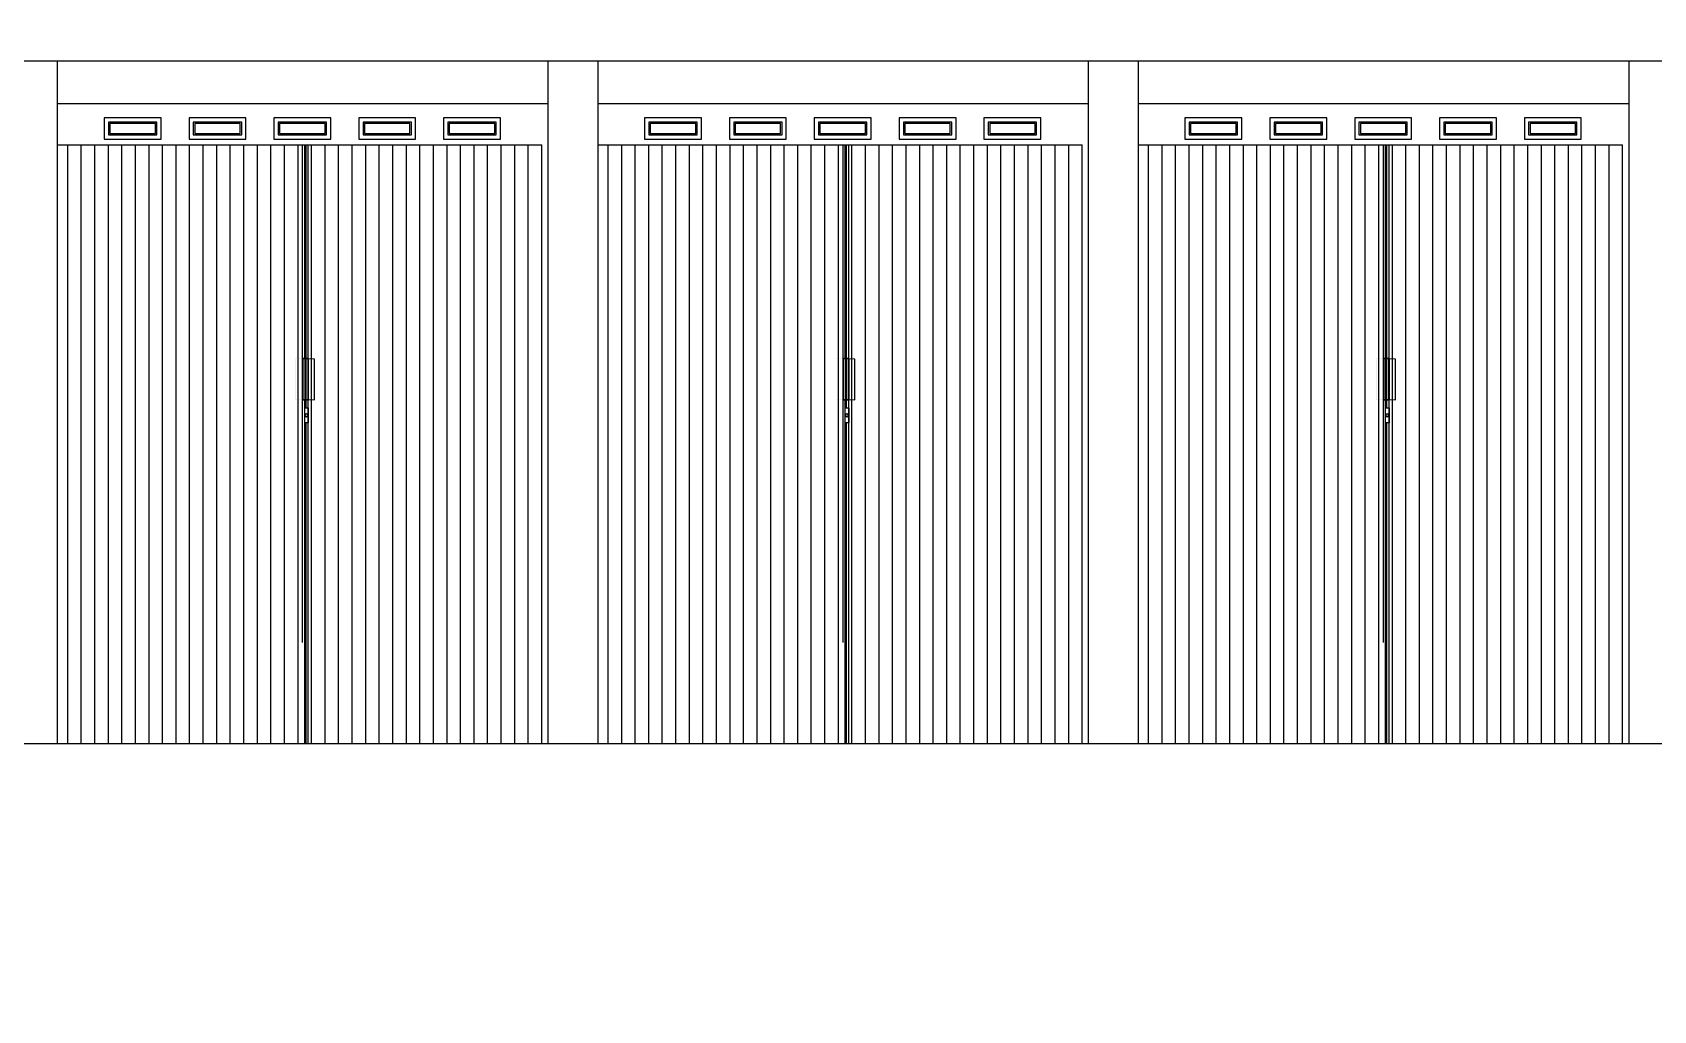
# Model space of a CAD drawing. Header units: centimetres. Extents: x -377343 to 693706, y 194584 to 813780.
# Drawn here: x 175163 to 176303, y 499170 to 499858 of the extents above; entities that cross this region are included whole.
import ezdxf

# ---------------------------------------------------------------- set-up
doc = ezdxf.new("R2010")
doc.units = ezdxf.units.CM
doc.layers.add('Layer1', color=7, linetype='Continuous')
doc.layers.add('PIPA', color=11, linetype='Continuous')

msp = doc.modelspace()

# ---------------------------------------------------------------- hatches: boundary and pattern name
at = {"layer": 'Layer1', "true_color": 0x636466}
h = msp.add_hatch(dxfattribs=at)
h.set_pattern_fill('ANSI31', color=251, scale=3, angle=45)
h.set_pattern_definition([(90, (163967.681, 496347.978), (-9.525, 0), [])])
h.paths.add_polyline_path([(175353.289, 499778.611), (175180.789, 499778.611), (175180.789, 499357.611), (175353.289, 499357.611)])
h.paths.add_polyline_path([(175525.789, 499778.611), (175357.289, 499778.611), (175357.289, 499357.611), (175525.789, 499357.611)])
h = msp.add_hatch(dxfattribs=at)
h.set_pattern_fill('ANSI31', color=251, scale=3, angle=45)
h.set_pattern_definition([(90, (164347.681, 496347.978), (-9.525, 0), [])])
h.paths.add_polyline_path([(175733.289, 499778.611), (175560.789, 499778.611), (175560.789, 499357.611), (175733.289, 499357.611)])
h.paths.add_polyline_path([(175905.789, 499778.611), (175737.289, 499778.611), (175737.289, 499357.611), (175905.789, 499357.611)])
h = msp.add_hatch(dxfattribs=at)
h.set_pattern_fill('ANSI31', color=251, scale=3, angle=45)
h.set_pattern_definition([(90, (164727.681, 496347.978), (-9.525, 0), [])])
h.paths.add_polyline_path([(176113.289, 499778.611), (175940.789, 499778.611), (175940.789, 499357.611), (176113.289, 499357.611)])
h.paths.add_polyline_path([(176285.789, 499778.611), (176117.289, 499778.611), (176117.289, 499357.611), (176285.789, 499357.611)])
at = {"layer": 'Layer1'}
h = msp.add_hatch(color=256, dxfattribs=at)
h.dxf.hatch_style = 1
h.paths.add_polyline_path([(175355.289, 499628.389), (175348.252, 499628.389), (175348.252, 499599.295), (175355.289, 499599.295)])
h.paths.add_polyline_path([(175348.452, 499599.495), (175348.452, 499628.176), (175355.089, 499628.176), (175355.089, 499599.495)], flags=16)
h.paths.add_polyline_path([(175361.904, 499628.173), (175355.289, 499628.389), (175355.289, 499599.295), (175361.904, 499599.079)])
h.paths.add_polyline_path([(175355.489, 499599.495), (175355.489, 499628.189), (175361.704, 499627.973), (175361.704, 499599.279)], flags=16)
at = {"layer": 'Layer1', "true_color": 0x636466}
h = msp.add_hatch(color=251, dxfattribs=at)
h.dxf.hatch_style = 1
h.paths.add_polyline_path([(175355.289, 499628.389), (175353.289, 499628.389), (175353.289, 499599.295), (175355.289, 499599.295)])
h.paths.add_polyline_path([(175353.489, 499599.495), (175353.489, 499628.176), (175355.089, 499628.176), (175355.089, 499599.495)], flags=16)
h.paths.add_polyline_path([(175357.289, 499628.389), (175355.289, 499628.389), (175355.289, 499599.295), (175357.289, 499599.295)])
h.paths.add_polyline_path([(175355.489, 499599.495), (175355.489, 499628.189), (175357.089, 499628.189), (175357.089, 499599.495)], flags=16)
at = {"layer": 'Layer1'}
h = msp.add_hatch(color=256, dxfattribs=at)
h.dxf.hatch_style = 1
h.paths.add_polyline_path([(175735.289, 499628.389), (175728.252, 499628.389), (175728.252, 499599.295), (175735.289, 499599.295)])
h.paths.add_polyline_path([(175728.452, 499599.495), (175728.452, 499628.176), (175735.089, 499628.176), (175735.089, 499599.495)], flags=16)
h.paths.add_polyline_path([(175741.904, 499628.173), (175735.289, 499628.389), (175735.289, 499599.295), (175741.904, 499599.079)])
h.paths.add_polyline_path([(175735.489, 499599.495), (175735.489, 499628.189), (175741.704, 499627.973), (175741.704, 499599.279)], flags=16)
at = {"layer": 'Layer1', "true_color": 0x636466}
h = msp.add_hatch(color=251, dxfattribs=at)
h.dxf.hatch_style = 1
h.paths.add_polyline_path([(175735.289, 499628.389), (175733.289, 499628.389), (175733.289, 499599.295), (175735.289, 499599.295)])
h.paths.add_polyline_path([(175733.489, 499599.495), (175733.489, 499628.176), (175735.089, 499628.176), (175735.089, 499599.495)], flags=16)
h.paths.add_polyline_path([(175737.289, 499628.389), (175735.289, 499628.389), (175735.289, 499599.295), (175737.289, 499599.295)])
h.paths.add_polyline_path([(175735.489, 499599.495), (175735.489, 499628.189), (175737.089, 499628.189), (175737.089, 499599.495)], flags=16)
at = {"layer": 'Layer1'}
h = msp.add_hatch(color=256, dxfattribs=at)
h.dxf.hatch_style = 1
h.paths.add_polyline_path([(176115.289, 499628.389), (176108.252, 499628.389), (176108.252, 499599.295), (176115.289, 499599.295)])
h.paths.add_polyline_path([(176108.452, 499599.495), (176108.452, 499628.176), (176115.089, 499628.176), (176115.089, 499599.495)], flags=16)
h.paths.add_polyline_path([(176121.904, 499628.173), (176115.289, 499628.389), (176115.289, 499599.295), (176121.904, 499599.079)])
h.paths.add_polyline_path([(176115.489, 499599.495), (176115.489, 499628.189), (176121.704, 499627.973), (176121.704, 499599.279)], flags=16)
at = {"layer": 'Layer1', "true_color": 0x636466}
h = msp.add_hatch(color=251, dxfattribs=at)
h.dxf.hatch_style = 1
h.paths.add_polyline_path([(176115.289, 499628.389), (176113.289, 499628.389), (176113.289, 499599.295), (176115.289, 499599.295)])
h.paths.add_polyline_path([(176113.489, 499599.495), (176113.489, 499628.176), (176115.089, 499628.176), (176115.089, 499599.495)], flags=16)
h.paths.add_polyline_path([(176117.289, 499628.389), (176115.289, 499628.389), (176115.289, 499599.295), (176117.289, 499599.295)])
h.paths.add_polyline_path([(176115.489, 499599.495), (176115.489, 499628.189), (176117.089, 499628.189), (176117.089, 499599.495)], flags=16)

# ---------------------------------------------------------------- linework, layer by layer
at = {"layer": 'Layer1'}
for p, q in [((174765.789, 499837.611), (176700.789, 499837.611)), ((175180.789, 499837.611), (175180.789, 499357.611)), ((175525.789, 499837.611), (175525.789, 499357.611)), ((175560.789, 499837.611), (175560.789, 499357.611)), ((175905.789, 499837.611), (175905.789, 499357.611)), ((175940.789, 499837.611), (175940.789, 499357.611)), ((176285.789, 499837.611), (176285.789, 499357.611)), ((175180.789, 499807.611), (175525.789, 499807.611)), ((175180.789, 499807.611), (175525.789, 499807.611)), ((175560.789, 499807.611), (175905.789, 499807.611)), ((175560.789, 499807.611), (175905.789, 499807.611)), ((175940.789, 499807.611), (176285.789, 499807.611)), ((175940.789, 499807.611), (176285.789, 499807.611)), ((175180.789, 499778.611), (175521.506, 499778.611)), ((175353.289, 499428.611), (175353.289, 499778.611)), ((175354.789, 499628.389), (175354.789, 499778.611)), ((175355.789, 499628.389), (175355.789, 499778.611)), ((175357.289, 499357.611), (175357.289, 499778.611)), ((175560.789, 499778.611), (175901.506, 499778.611)), ((175733.289, 499428.611), (175733.289, 499778.611)), ((175734.789, 499628.389), (175734.789, 499778.611)), ((175735.789, 499628.389), (175735.789, 499778.611)), ((175737.289, 499357.611), (175737.289, 499778.611)), ((175940.789, 499778.611), (176281.506, 499778.611)), ((176113.289, 499428.611), (176113.289, 499778.611)), ((176114.789, 499628.389), (176114.789, 499778.611)), ((176115.789, 499628.389), (176115.789, 499778.611)), ((176117.289, 499357.611), (176117.289, 499778.611)), ((175355.289, 499628.389), (175355.289, 499628.389)), ((175355.289, 499628.389), (175355.289, 499599.295)), ((175355.289, 499628.389), (175355.289, 499628.389)), ((175355.289, 499628.389), (175355.289, 499599.295)), ((175735.289, 499628.389), (175735.289, 499628.389)), ((175735.289, 499628.389), (175735.289, 499599.295)), ((175735.289, 499628.389), (175735.289, 499628.389)), ((175735.289, 499628.389), (175735.289, 499599.295)), ((176115.289, 499628.389), (176115.289, 499628.389)), ((176115.289, 499628.389), (176115.289, 499599.295)), ((176115.289, 499628.389), (176115.289, 499628.389)), ((176115.289, 499628.389), (176115.289, 499599.295)), ((175354.789, 499593.722), (175354.789, 499599.295)), ((175355.789, 499593.722), (175355.789, 499599.295)), ((175734.789, 499593.722), (175734.789, 499599.295)), ((175735.789, 499593.722), (175735.789, 499599.295)), ((176114.789, 499593.722), (176114.789, 499599.295)), ((176115.789, 499593.722), (176115.789, 499599.295)), ((175354.789, 499357.611), (175354.789, 499583.188)), ((175355.789, 499357.611), (175355.789, 499583.188)), ((175734.789, 499357.611), (175734.789, 499583.188)), ((175735.789, 499357.611), (175735.789, 499583.188)), ((176114.789, 499357.611), (176114.789, 499583.188)), ((176115.789, 499357.611), (176115.789, 499583.188)), ((174665.789, 499357.611), (176800.789, 499357.611))]:
    msp.add_line(p, q, dxfattribs=at)
for points in [[(175253.765, 499782.611), (175253.765, 499797.611), (175213.765, 499797.611), (175213.765, 499782.611)], [(175250.765, 499785.611), (175250.765, 499794.611), (175216.765, 499794.611), (175216.765, 499785.611)], [(175249.765, 499786.611), (175249.765, 499793.611), (175217.765, 499793.611), (175217.765, 499786.611)], [(175313.432, 499782.611), (175313.432, 499797.611), (175273.432, 499797.611), (175273.432, 499782.611)], [(175310.432, 499785.611), (175310.432, 499794.611), (175276.432, 499794.611), (175276.432, 499785.611)], [(175309.432, 499786.611), (175309.432, 499793.611), (175277.432, 499793.611), (175277.432, 499786.611)], [(175373.099, 499782.611), (175373.099, 499797.611), (175333.099, 499797.611), (175333.099, 499782.611)], [(175370.099, 499785.611), (175370.099, 499794.611), (175336.099, 499794.611), (175336.099, 499785.611)], [(175369.099, 499786.611), (175369.099, 499793.611), (175337.099, 499793.611), (175337.099, 499786.611)], [(175432.765, 499782.611), (175432.765, 499797.611), (175392.765, 499797.611), (175392.765, 499782.611)], [(175429.765, 499785.611), (175429.765, 499794.611), (175395.765, 499794.611), (175395.765, 499785.611)], [(175428.765, 499786.611), (175428.765, 499793.611), (175396.765, 499793.611), (175396.765, 499786.611)], [(175492.432, 499782.611), (175492.432, 499797.611), (175452.432, 499797.611), (175452.432, 499782.611)], [(175489.432, 499785.611), (175489.432, 499794.611), (175455.432, 499794.611), (175455.432, 499785.611)], [(175488.432, 499786.611), (175488.432, 499793.611), (175456.432, 499793.611), (175456.432, 499786.611)], [(175633.765, 499782.611), (175633.765, 499797.611), (175593.765, 499797.611), (175593.765, 499782.611)], [(175630.765, 499785.611), (175630.765, 499794.611), (175596.765, 499794.611), (175596.765, 499785.611)], [(175629.765, 499786.611), (175629.765, 499793.611), (175597.765, 499793.611), (175597.765, 499786.611)], [(175693.432, 499782.611), (175693.432, 499797.611), (175653.432, 499797.611), (175653.432, 499782.611)], [(175690.432, 499785.611), (175690.432, 499794.611), (175656.432, 499794.611), (175656.432, 499785.611)], [(175689.432, 499786.611), (175689.432, 499793.611), (175657.432, 499793.611), (175657.432, 499786.611)], [(175753.099, 499782.611), (175753.099, 499797.611), (175713.099, 499797.611), (175713.099, 499782.611)], [(175750.099, 499785.611), (175750.099, 499794.611), (175716.099, 499794.611), (175716.099, 499785.611)], [(175749.099, 499786.611), (175749.099, 499793.611), (175717.099, 499793.611), (175717.099, 499786.611)], [(175812.765, 499782.611), (175812.765, 499797.611), (175772.765, 499797.611), (175772.765, 499782.611)], [(175809.765, 499785.611), (175809.765, 499794.611), (175775.765, 499794.611), (175775.765, 499785.611)], [(175808.765, 499786.611), (175808.765, 499793.611), (175776.765, 499793.611), (175776.765, 499786.611)], [(175872.432, 499782.611), (175872.432, 499797.611), (175832.432, 499797.611), (175832.432, 499782.611)], [(175869.432, 499785.611), (175869.432, 499794.611), (175835.432, 499794.611), (175835.432, 499785.611)], [(175868.432, 499786.611), (175868.432, 499793.611), (175836.432, 499793.611), (175836.432, 499786.611)], [(176013.765, 499782.611), (176013.765, 499797.611), (175973.765, 499797.611), (175973.765, 499782.611)], [(176010.765, 499785.611), (176010.765, 499794.611), (175976.765, 499794.611), (175976.765, 499785.611)], [(176009.765, 499786.611), (176009.765, 499793.611), (175977.765, 499793.611), (175977.765, 499786.611)], [(176073.432, 499782.611), (176073.432, 499797.611), (176033.432, 499797.611), (176033.432, 499782.611)], [(176070.432, 499785.611), (176070.432, 499794.611), (176036.432, 499794.611), (176036.432, 499785.611)], [(176069.432, 499786.611), (176069.432, 499793.611), (176037.432, 499793.611), (176037.432, 499786.611)], [(176133.099, 499782.611), (176133.099, 499797.611), (176093.099, 499797.611), (176093.099, 499782.611)], [(176130.099, 499785.611), (176130.099, 499794.611), (176096.099, 499794.611), (176096.099, 499785.611)], [(176129.099, 499786.611), (176129.099, 499793.611), (176097.099, 499793.611), (176097.099, 499786.611)], [(176192.765, 499782.611), (176192.765, 499797.611), (176152.765, 499797.611), (176152.765, 499782.611)], [(176189.765, 499785.611), (176189.765, 499794.611), (176155.765, 499794.611), (176155.765, 499785.611)], [(176188.765, 499786.611), (176188.765, 499793.611), (176156.765, 499793.611), (176156.765, 499786.611)], [(176252.432, 499782.611), (176252.432, 499797.611), (176212.432, 499797.611), (176212.432, 499782.611)], [(176249.432, 499785.611), (176249.432, 499794.611), (176215.432, 499794.611), (176215.432, 499785.611)], [(176248.432, 499786.611), (176248.432, 499793.611), (176216.432, 499793.611), (176216.432, 499786.611)], [(175353.289, 499628.389), (175357.289, 499628.389), (175357.289, 499599.295), (175353.289, 499599.295)], [(175353.289, 499628.389), (175357.289, 499628.389), (175357.289, 499599.295), (175353.289, 499599.295)], [(175355.089, 499628.176), (175353.489, 499628.176), (175353.489, 499599.495), (175355.089, 499599.495)], [(175355.089, 499628.176), (175353.489, 499628.176), (175353.489, 499599.495), (175355.089, 499599.495)], [(175355.489, 499599.495), (175357.089, 499599.495), (175357.089, 499628.189), (175355.489, 499628.189)], [(175355.489, 499599.495), (175361.704, 499599.279), (175361.704, 499627.973), (175355.489, 499628.189)], [(175733.289, 499628.389), (175737.289, 499628.389), (175737.289, 499599.295), (175733.289, 499599.295)], [(175733.289, 499628.389), (175737.289, 499628.389), (175737.289, 499599.295), (175733.289, 499599.295)], [(175735.089, 499628.176), (175733.489, 499628.176), (175733.489, 499599.495), (175735.089, 499599.495)], [(175735.089, 499628.176), (175733.489, 499628.176), (175733.489, 499599.495), (175735.089, 499599.495)], [(175735.489, 499599.495), (175737.089, 499599.495), (175737.089, 499628.189), (175735.489, 499628.189)], [(175735.489, 499599.495), (175741.704, 499599.279), (175741.704, 499627.973), (175735.489, 499628.189)], [(176113.289, 499628.389), (176117.289, 499628.389), (176117.289, 499599.295), (176113.289, 499599.295)], [(176113.289, 499628.389), (176117.289, 499628.389), (176117.289, 499599.295), (176113.289, 499599.295)], [(176115.089, 499628.176), (176113.489, 499628.176), (176113.489, 499599.495), (176115.089, 499599.495)], [(176115.089, 499628.176), (176113.489, 499628.176), (176113.489, 499599.495), (176115.089, 499599.495)], [(176115.489, 499599.495), (176117.089, 499599.495), (176117.089, 499628.189), (176115.489, 499628.189)], [(176115.489, 499599.495), (176121.704, 499599.279), (176121.704, 499627.973), (176115.489, 499628.189)], [(175354.789, 499593.722), (175357.289, 499593.722), (175357.289, 499583.188), (175354.789, 499583.188)], [(175734.789, 499593.722), (175737.289, 499593.722), (175737.289, 499583.188), (175734.789, 499583.188)], [(176114.789, 499593.722), (176117.289, 499593.722), (176117.289, 499583.188), (176114.789, 499583.188)]]:
    msp.add_lwpolyline(points, close=True, dxfattribs=at)
for points in [[(175355.289, 499628.389), (175353.289, 499628.389), (175353.289, 499599.295), (175355.289, 499599.295)], [(175355.289, 499628.389), (175353.289, 499628.389), (175353.289, 499599.295), (175355.289, 499599.295)], [(175355.289, 499599.295), (175357.289, 499599.295), (175357.289, 499628.389), (175355.289, 499628.389)], [(175355.289, 499599.295), (175357.289, 499599.295), (175357.289, 499628.389), (175355.289, 499628.389)], [(175735.289, 499628.389), (175733.289, 499628.389), (175733.289, 499599.295), (175735.289, 499599.295)], [(175735.289, 499628.389), (175733.289, 499628.389), (175733.289, 499599.295), (175735.289, 499599.295)], [(175735.289, 499599.295), (175737.289, 499599.295), (175737.289, 499628.389), (175735.289, 499628.389)], [(175735.289, 499599.295), (175737.289, 499599.295), (175737.289, 499628.389), (175735.289, 499628.389)], [(176115.289, 499628.389), (176113.289, 499628.389), (176113.289, 499599.295), (176115.289, 499599.295)], [(176115.289, 499628.389), (176113.289, 499628.389), (176113.289, 499599.295), (176115.289, 499599.295)], [(176115.289, 499599.295), (176117.289, 499599.295), (176117.289, 499628.389), (176115.289, 499628.389)], [(176115.289, 499599.295), (176117.289, 499599.295), (176117.289, 499628.389), (176115.289, 499628.389)]]:
    msp.add_lwpolyline(points, dxfattribs=at)
for centre, radius in [((175356.039, 499588.455), 1.25), ((175356.039, 499588.455), 1.15), ((175356.039, 499588.455), 1.05), ((175356.039, 499588.455), 0.95), ((175736.039, 499588.455), 1.25), ((175736.039, 499588.455), 1.15), ((175736.039, 499588.455), 1.05), ((175736.039, 499588.455), 0.95), ((176116.039, 499588.455), 1.25), ((176116.039, 499588.455), 1.15), ((176116.039, 499588.455), 1.05), ((176116.039, 499588.455), 0.95)]:
    msp.add_circle(centre, radius, dxfattribs=at)
at = {"layer": 'PIPA', "lineweight": 35, "extrusion": (0, 0.816497, 0.57735), "elevation": 193451.324}
msp.add_lwpolyline([(-421704.212, -325591.681), (-159560.265, -63447.734), (377343.333, -600351.331), (-158232.47, -1135927.133), (-693706.405, -600453.199), (-454216.825, -360963.619)], dxfattribs=at)

doc.saveas('drawing.dxf')
